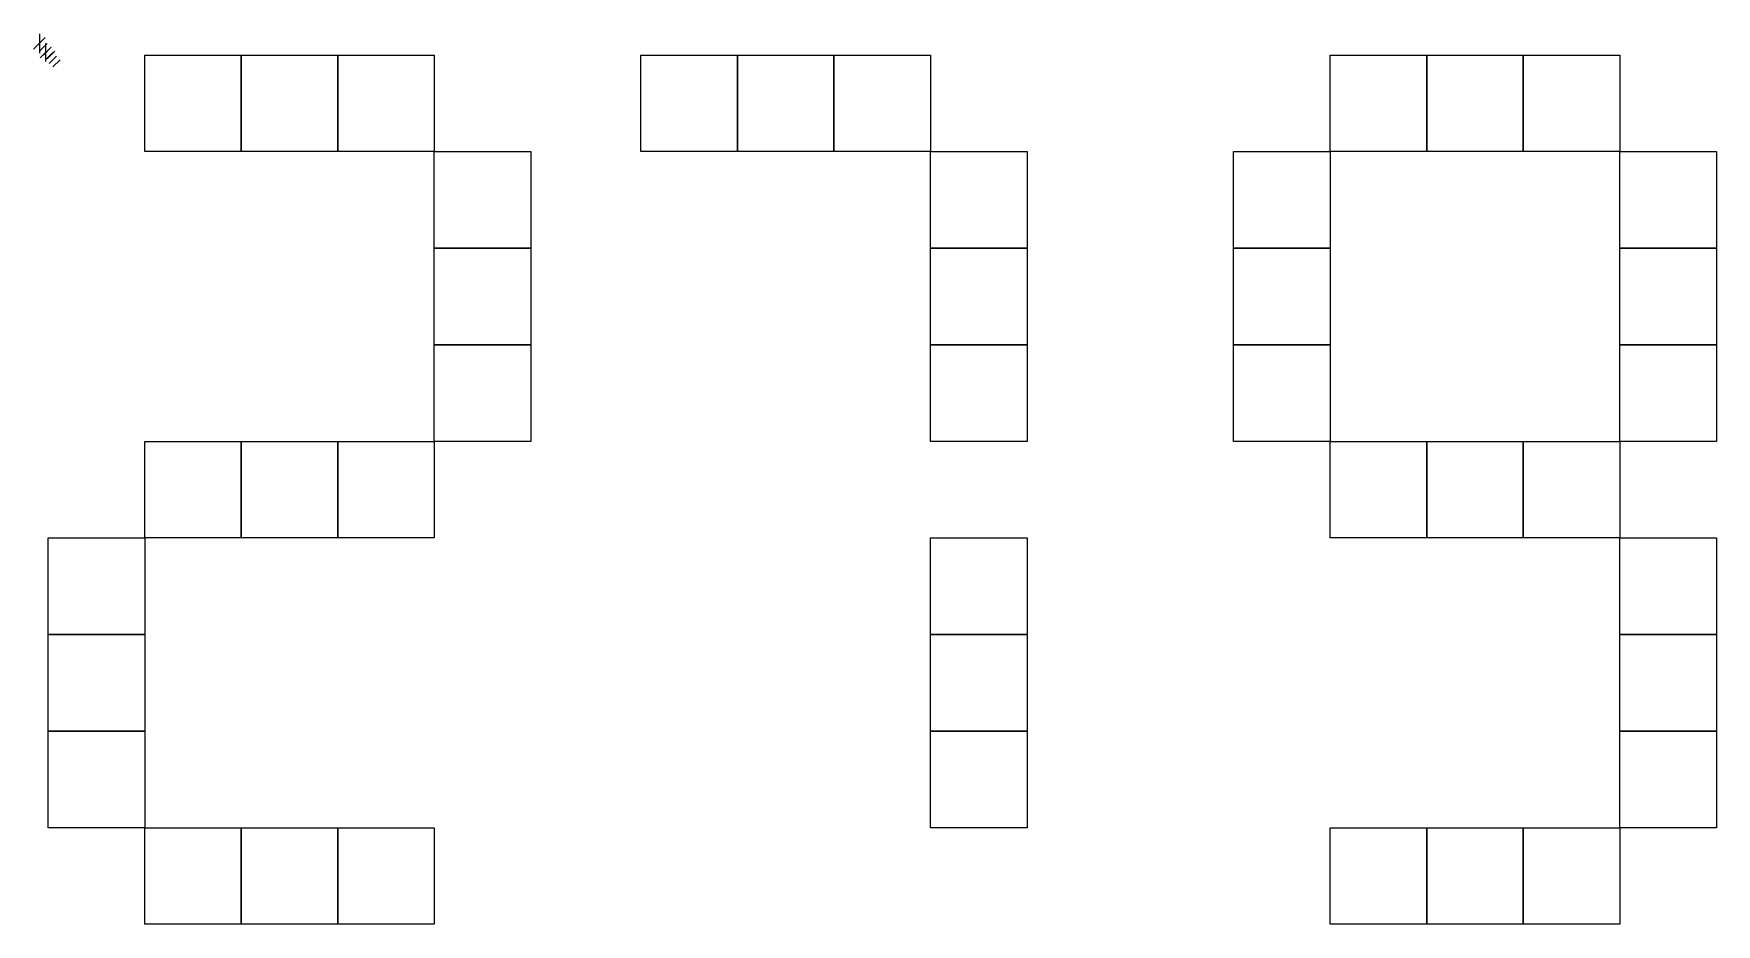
# Model space of a CAD drawing. Extents: x -1 to 229, y 8 to 130.
import ezdxf

# ---------------------------------------------------------------- set-up
doc = ezdxf.new("R2010")
doc.units = 0

msp = doc.modelspace()

# ---------------------------------------------------------------- linework, layer by layer
at = {"layer": 'Layer 1'}
for p, q in [((0.79375, 129.206), (-0.79375, 127.618)), ((0, 129.735), (0, 127.089)), ((1.05833, 128.412), (0, 127.35367)), ((1.57505, 127.916), (0.08766, 126.42836)), ((1.5875, 127.883), (0.52917, 126.82467)), ((0.83135, 128.412), (0.83135, 125.933)), ((1.82294, 127.173), (0.83135, 126.1814)), ((2.11666, 127.354), (1.05833, 126.29567)), ((2.31874, 126.677), (1.32715, 125.6854)), ((14.3605, 126.821), (27.5383, 126.821)), ((14.3605, 113.643), (14.3605, 126.821)), ((27.5383, 126.821), (40.7161, 126.821)), ((27.5383, 113.643), (27.5383, 126.821)), ((27.5383, 126.821), (27.5383, 113.643)), ((40.7161, 126.821), (53.8936, 126.821)), ((40.7161, 113.643), (40.7161, 126.821)), ((40.7161, 126.821), (40.7161, 113.643)), ((53.8936, 126.821), (53.8936, 113.643)), ((82.0941, 126.821), (95.2722, 126.821)), ((82.0941, 113.643), (82.0941, 126.821)), ((95.2722, 126.821), (108.449, 126.821)), ((95.2722, 113.643), (95.2722, 126.821)), ((95.2722, 126.821), (95.2722, 113.643)), ((108.449, 126.821), (121.627, 126.821)), ((108.449, 113.643), (108.449, 126.821)), ((108.449, 126.821), (108.449, 113.643)), ((121.627, 126.821), (121.627, 113.643)), ((176.184, 126.821), (189.361, 126.821)), ((176.184, 113.643), (176.184, 126.821)), ((189.361, 126.821), (202.539, 126.821)), ((189.361, 113.643), (189.361, 126.821)), ((189.361, 126.821), (189.361, 113.643)), ((202.539, 126.821), (215.717, 126.821)), ((202.539, 113.643), (202.539, 126.821)), ((202.539, 126.821), (202.539, 113.643)), ((215.717, 126.821), (215.717, 113.643)), ((2.81454, 126.181), (1.82295, 125.1894)), ((27.5383, 113.643), (14.3605, 113.643)), ((40.7161, 113.643), (27.5383, 113.643)), ((53.8936, 113.643), (40.7161, 113.643)), ((53.8936, 113.643), (67.0717, 113.643)), ((53.8936, 100.466), (53.8936, 113.643)), ((67.0717, 113.643), (67.0717, 100.466)), ((95.2722, 113.643), (82.0941, 113.643)), ((108.449, 113.643), (95.2722, 113.643)), ((121.627, 113.643), (108.449, 113.643)), ((121.627, 113.643), (134.805, 113.643)), ((121.627, 100.466), (121.627, 113.643)), ((134.805, 113.643), (134.805, 100.466)), ((163.006, 113.643), (176.184, 113.643)), ((163.006, 100.466), (163.006, 113.643)), ((176.184, 113.643), (176.184, 100.466)), ((189.361, 113.643), (176.184, 113.643)), ((202.539, 113.643), (189.361, 113.643)), ((215.717, 113.643), (202.539, 113.643)), ((215.717, 113.643), (228.894, 113.643)), ((215.717, 100.466), (215.717, 113.643)), ((228.894, 113.643), (228.894, 100.466)), ((53.8936, 100.466), (67.0717, 100.466)), ((53.8936, 87.2878), (53.8936, 100.466)), ((67.0717, 100.466), (53.8936, 100.466)), ((67.0717, 100.466), (67.0717, 87.2878)), ((121.627, 100.466), (134.805, 100.466)), ((121.627, 87.2878), (121.627, 100.466)), ((134.805, 100.466), (121.627, 100.466)), ((134.805, 100.466), (134.805, 87.2878)), ((163.006, 100.466), (176.184, 100.466)), ((163.006, 87.2878), (163.006, 100.466)), ((176.184, 100.466), (163.006, 100.466)), ((176.184, 100.466), (176.184, 87.2878)), ((215.717, 100.466), (228.894, 100.466)), ((215.717, 87.2878), (215.717, 100.466)), ((228.894, 100.466), (215.717, 100.466)), ((228.894, 100.466), (228.894, 87.2878)), ((53.8936, 87.2878), (67.0717, 87.2878)), ((53.8936, 74.11), (53.8936, 87.2878)), ((67.0717, 87.2878), (53.8936, 87.2878)), ((67.0717, 87.2878), (67.0717, 74.11)), ((121.627, 87.2878), (134.805, 87.2878)), ((121.627, 74.11), (121.627, 87.2878)), ((134.805, 87.2878), (121.627, 87.2878)), ((134.805, 87.2878), (134.805, 74.11)), ((163.006, 87.2878), (176.184, 87.2878)), ((163.006, 74.11), (163.006, 87.2878)), ((176.184, 87.2878), (163.006, 87.2878)), ((176.184, 87.2878), (176.184, 74.11)), ((215.717, 87.2878), (228.894, 87.2878)), ((215.717, 74.11), (215.717, 87.2878)), ((228.894, 87.2878), (215.717, 87.2878)), ((228.894, 87.2878), (228.894, 74.11)), ((14.3605, 74.11), (27.5383, 74.11)), ((14.3605, 60.9322), (14.3605, 74.11)), ((27.5383, 74.11), (40.7161, 74.11)), ((27.5383, 60.9322), (27.5383, 74.11)), ((27.5383, 74.11), (27.5383, 60.9322)), ((40.7161, 74.11), (53.8936, 74.11)), ((40.7161, 60.9322), (40.7161, 74.11)), ((40.7161, 74.11), (40.7161, 60.9322)), ((53.8936, 74.11), (53.8936, 60.9322)), ((67.0717, 74.11), (53.8936, 74.11)), ((134.805, 74.11), (121.627, 74.11)), ((176.184, 74.11), (163.006, 74.11)), ((176.184, 74.11), (189.361, 74.11)), ((176.184, 60.9322), (176.184, 74.11)), ((189.361, 74.11), (202.539, 74.11)), ((189.361, 60.9322), (189.361, 74.11)), ((189.361, 74.11), (189.361, 60.9322)), ((202.539, 74.11), (215.717, 74.11)), ((202.539, 60.9322), (202.539, 74.11)), ((202.539, 74.11), (202.539, 60.9322)), ((215.717, 74.11), (215.717, 60.9322)), ((228.894, 74.11), (215.717, 74.11)), ((1.18276, 60.9322), (14.3605, 60.9322)), ((1.18276, 47.7546), (1.18276, 60.9322)), ((14.3605, 60.9322), (14.3605, 47.7546)), ((27.5383, 60.9322), (14.3605, 60.9322)), ((40.7161, 60.9322), (27.5383, 60.9322)), ((53.8936, 60.9322), (40.7161, 60.9322)), ((121.627, 60.9322), (134.805, 60.9322)), ((121.627, 47.7546), (121.627, 60.9322)), ((134.805, 60.9322), (134.805, 47.7546)), ((189.361, 60.9322), (176.184, 60.9322)), ((202.539, 60.9322), (189.361, 60.9322)), ((215.717, 60.9322), (202.539, 60.9322)), ((215.717, 60.9322), (228.894, 60.9322)), ((215.717, 47.7546), (215.717, 60.9322)), ((228.894, 60.9322), (228.894, 47.7546)), ((1.18276, 47.7546), (14.3605, 47.7546)), ((1.18276, 34.5758), (1.18276, 47.7546)), ((14.3605, 47.7546), (1.18276, 47.7546)), ((14.3605, 47.7546), (14.3605, 34.5758)), ((121.627, 47.7546), (134.805, 47.7546)), ((121.627, 34.5758), (121.627, 47.7546)), ((134.805, 47.7546), (121.627, 47.7546)), ((134.805, 47.7546), (134.805, 34.5758)), ((215.717, 47.7546), (228.894, 47.7546)), ((215.717, 34.5758), (215.717, 47.7546)), ((228.894, 47.7546), (215.717, 47.7546)), ((228.894, 47.7546), (228.894, 34.5758)), ((1.18276, 34.5758), (14.3605, 34.5758)), ((1.18276, 21.4), (1.18276, 34.5758)), ((14.3605, 34.5758), (1.18276, 34.5758)), ((14.3605, 34.5758), (14.3605, 21.4)), ((121.627, 34.5758), (134.805, 34.5758)), ((121.627, 21.4), (121.627, 34.5758)), ((134.805, 34.5758), (121.627, 34.5758)), ((134.805, 34.5758), (134.805, 21.4)), ((215.717, 34.5758), (228.894, 34.5758)), ((215.717, 21.4), (215.717, 34.5758)), ((228.894, 34.5758), (215.717, 34.5758)), ((228.894, 34.5758), (228.894, 21.4)), ((14.3605, 21.4), (1.18276, 21.4)), ((14.3605, 21.4), (27.5383, 21.4)), ((14.3605, 8.22166), (14.3605, 21.4)), ((27.5383, 21.4), (40.7161, 21.4)), ((27.5383, 8.22166), (27.5383, 21.4)), ((27.5383, 21.4), (27.5383, 8.22166)), ((40.7161, 21.4), (53.8936, 21.4)), ((40.7161, 8.22166), (40.7161, 21.4)), ((40.7161, 21.4), (40.7161, 8.22166)), ((53.8936, 21.4), (53.8936, 8.22166)), ((134.805, 21.4), (121.627, 21.4)), ((176.184, 21.4), (189.361, 21.4)), ((176.184, 8.22166), (176.184, 21.4)), ((189.361, 21.4), (202.539, 21.4)), ((189.361, 8.22166), (189.361, 21.4)), ((189.361, 21.4), (189.361, 8.22166)), ((202.539, 21.4), (215.717, 21.4)), ((202.539, 8.22166), (202.539, 21.4)), ((202.539, 21.4), (202.539, 8.22166)), ((215.717, 21.4), (215.717, 8.22166)), ((228.894, 21.4), (215.717, 21.4)), ((27.5383, 8.22166), (14.3605, 8.22166)), ((40.7161, 8.22166), (27.5383, 8.22166)), ((53.8936, 8.22166), (40.7161, 8.22166)), ((189.361, 8.22166), (176.184, 8.22166)), ((202.539, 8.22166), (189.361, 8.22166)), ((215.717, 8.22166), (202.539, 8.22166))]:
    msp.add_line(p, q, dxfattribs=at)

doc.saveas('drawing.dxf')
